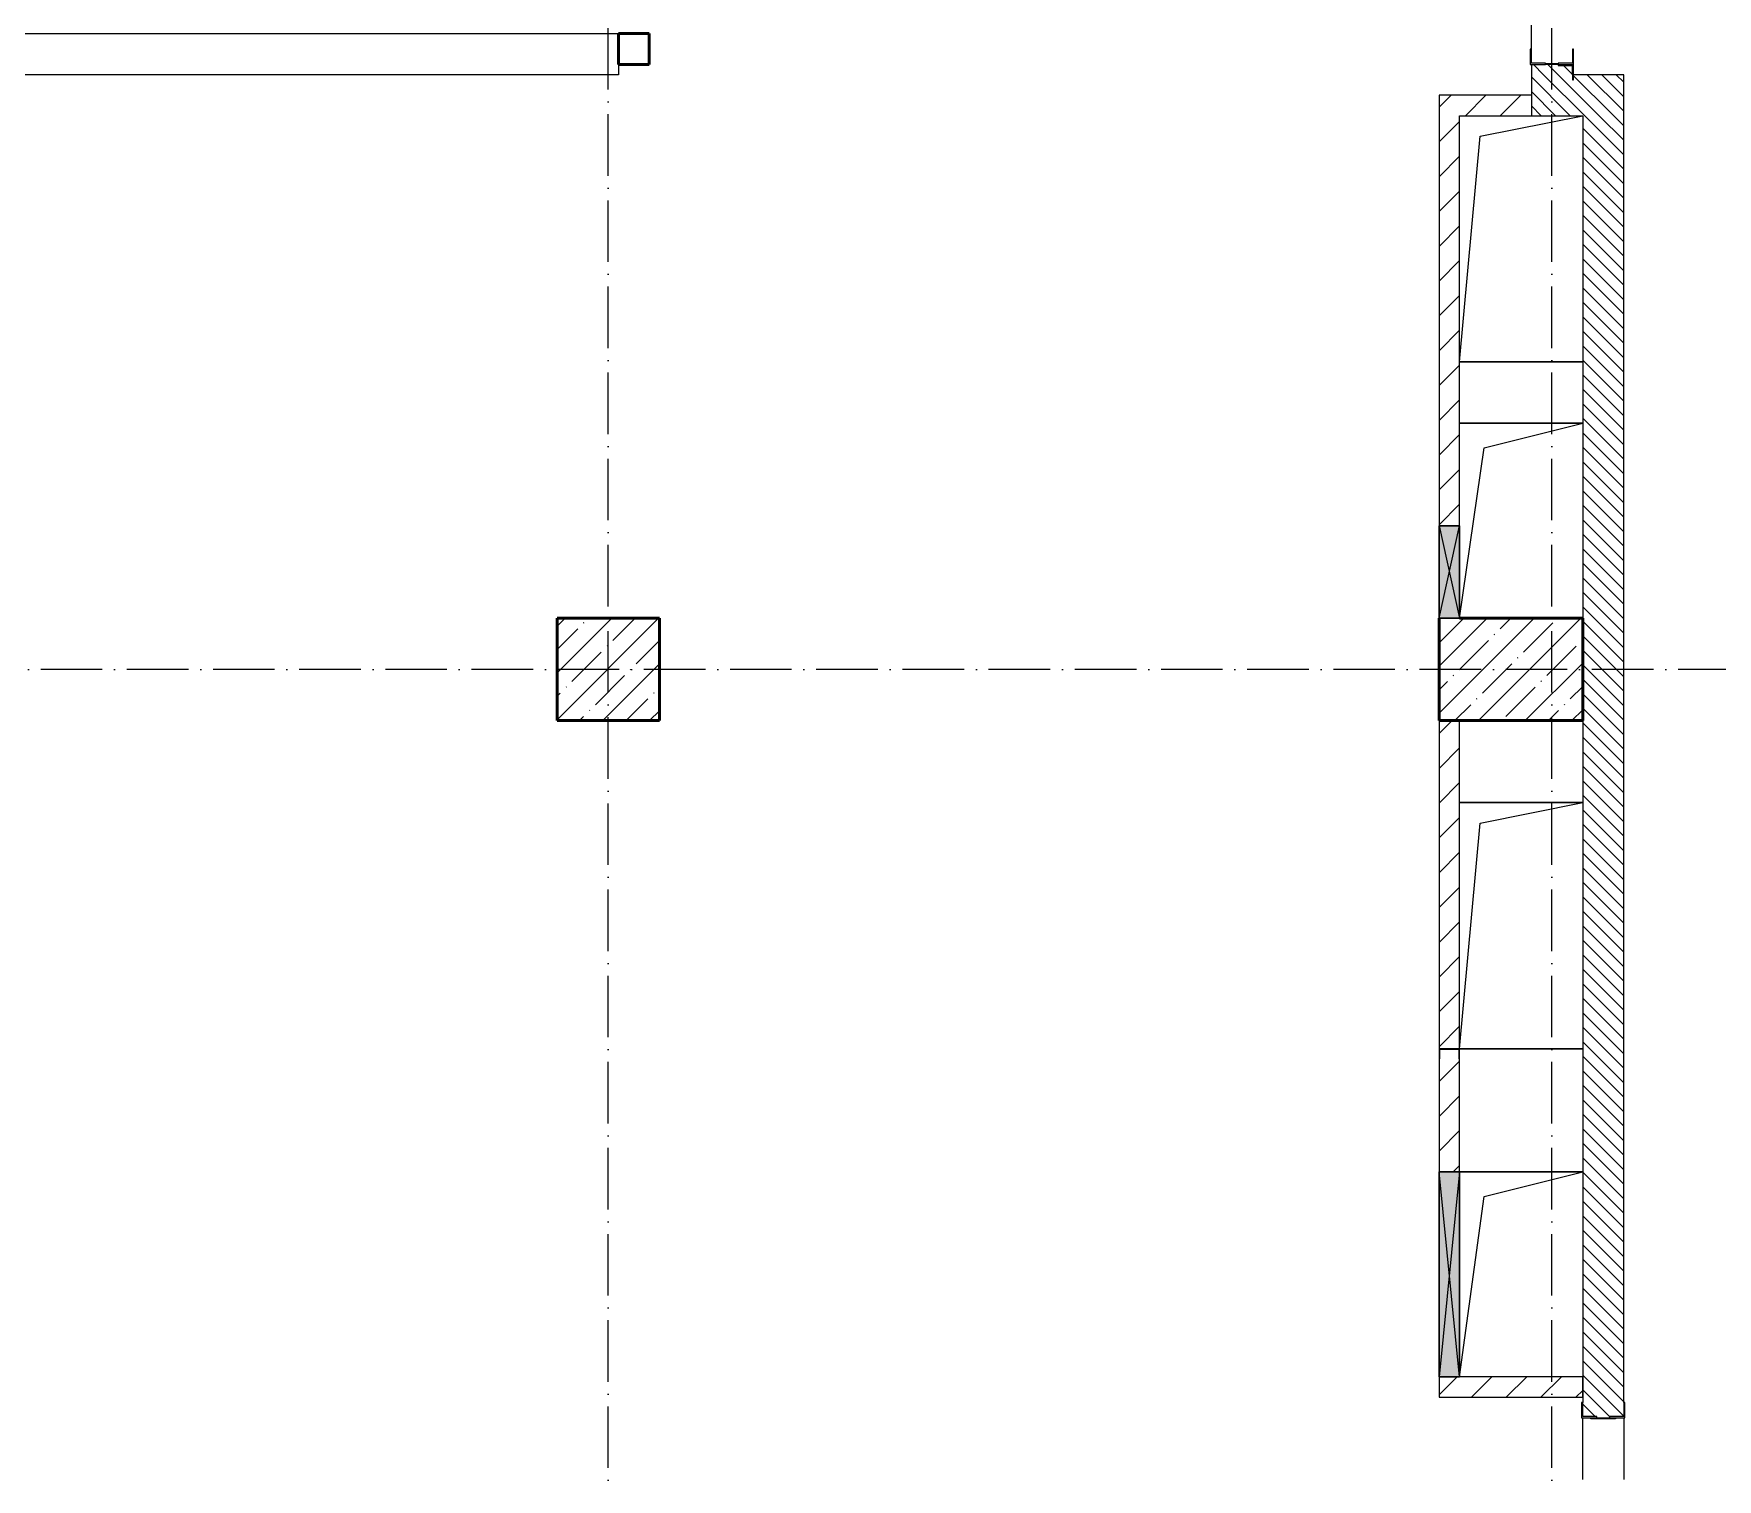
# Model space of a CAD drawing. Header units: millimetres. Extents: x -213536 to 1564669, y -45299 to 942238.
# Drawn here: x 149478 to 157685, y 493547 to 500597 of the extents above; entities that cross this region are included whole.
import ezdxf

# ---------------------------------------------------------------- set-up
doc = ezdxf.new("R2010")
doc.units = ezdxf.units.MM
doc.linetypes.add('50_200_ШТРИХ_1Т_ш5_п1_п1_', pattern=[700, 500, -100, 0, -100])
for name, color, linetype, lineweight in [('A-DETL-GENF-OTLN', 7, 'Continuous', 9), ('A-FLOR-____-OTLN', 7, 'Continuous', 9), ('A-GENM-____-MCUT', 7, 'Continuous', 25), ('A-GENM-____-OTLN', 7, 'Continuous', 9), ('A-GENM-____-OTLN-1', 7, 'Continuous', 25), ('A-GLAZ-____-OTLN', 7, 'Continuous', 9), ('A-WALL-____-MCUT-3', 7, 'Continuous', 9), ('A-WALL-____-PATT-1', 7, 'Continuous', 9), ('A-WALL-FNSH-MCUT-1', 7, 'Continuous', 9), ('I-WALL-____-OTLN', 7, 'Continuous', 9), ('S-COLS-____-MCUT', 7, 'Continuous', 50), ('S-COLS-____-OTLN', 7, 'Continuous', 9), ('S-GRID-____-OTLN-1', 7, '50_200_ШТРИХ_1Т_ш5_п1_п1_', 9)]:
    doc.layers.add(name, color=color, linetype=linetype, lineweight=lineweight)
pattern_1 = [(135, (142429.057, 459015.94), (-35.35534, -35.35534), [])]
pattern_2 = [(45, (142429.06, 459015.94), (-84.8528, 84.8528), [])]

# ---------------------------------------------------------------- blocks, each defined once
blk = doc.blocks.new('BSC_Колонна _Прямоугольная - 500х500-V79-АР1_План отверстий 3 этажа в осях 1-64_А-ГГ')
at = {"layer": 'S-COLS-____-OTLN'}
h = blk.add_hatch(dxfattribs=at)
h.set_pattern_fill('FP_116', color=256, style=0, pattern_type=2)
h.set_pattern_definition([(45, (-9850, -38481.04), (-114.04925, 114.04925), []), (45, (-9735.95, -38481.04), (-114.04925, 114.04925), [201.613, -40.323, 3.353, -36.97])])
h.paths.add_polyline_path([(-250, -250), (250, -250), (250, 250), (-250, 250)], flags=0)
at = {"layer": 'S-COLS-____-MCUT'}
for p, q in [((250, 250), (-250, 250)), ((-250, 250), (-250, -250)), ((250, -250), (250, 250)), ((-250, -250), (250, -250))]:
    blk.add_line(p, q, dxfattribs=at)
blk = doc.blocks.new('BSC_Колонна _Прямоугольная - 500х700-V128-АР1_План отверстий 3 этажа в осях 1-64_А-ГГ')
at = {"layer": 'S-COLS-____-OTLN'}
h = blk.add_hatch(dxfattribs=at)
h.set_pattern_fill('FP_151', color=256, style=0, pattern_type=2)
h.set_pattern_definition([(315, (-38481.04, 14250), (114.04925, 114.04925), []), (315, (-38481.04, 14135.95), (114.04925, 114.04925), [201.613, -40.323, 3.353, -36.97])])
h.paths.add_polyline_path([(-250, -350), (250, -350), (250, 350), (-250, 350), (-250, 124)], flags=0)
at = {"layer": 'S-COLS-____-MCUT'}
for p, q in [((250, 350), (-250, 350)), ((-250, 350), (-250, -350)), ((250, -350), (250, 250)), ((-250, -350), (250, -350))]:
    blk.add_line(p, q, dxfattribs=at)
blk = doc.blocks.new('154_Стойка_СКБ_Уголок - СМ-2480_200-28447058-АР1_План отверстий 3 этажа в осях 1-64_А-ГГ')
at = {"layer": 'A-GENM-____-MCUT'}
for p, q in [((125, 156), (125, 81)), ((200, 156), (125, 156)), ((131, 81), (131, 150)), ((131, 150), (200, 150)), ((200, 150), (200, 156)), ((125, 81), (131, 81)), ((131, 19), (125, 19)), ((125, 19), (125, -56)), ((131, -50), (131, 19)), ((125, -56), (200, -56)), ((200, -50), (131, -50)), ((200, -56), (200, -50))]:
    blk.add_line(p, q, dxfattribs=at)
blk = doc.blocks.new('Стойка_Влож_Полоса боковая - Полоса-28346330-АР1_План отверстий 3 этажа в осях 1-64_А-ГГ')
at = {"layer": 'A-GENM-____-OTLN'}
for p, q in [((-5, -31), (-5, 31)), ((0, 31), (0, -31))]:
    blk.add_line(p, q, dxfattribs=at)
blk = doc.blocks.new('Стойка_Влож_Уголок - Уголок-28346305-АР1_План отверстий 3 этажа в осях 1-64_А-ГГ')
at = {"layer": 'A-GENM-____-MCUT'}
for p, q in [((75, 75), (0, 75)), ((0, 0), (6, 0)), ((6, 69), (75, 69)), ((6, 0), (6, 69)), ((75, 69), (75, 75))]:
    blk.add_line(p, q, dxfattribs=at)
blk = doc.blocks.new('154_Стойка_СКБ_Уголок - СМ-2480_200-28346303-АР1_План отверстий 3 этажа в осях 1-64_А-ГГ')
at = {"layer": 'A-GENM-____-MCUT'}
for p, q in [((125, 156), (125, 81)), ((200, 156), (125, 156)), ((131, 81), (131, 150)), ((131, 150), (200, 150)), ((200, 150), (200, 156)), ((125, 81), (131, 81)), ((131, 19), (125, 19)), ((125, 19), (125, -56)), ((131, -50), (131, 19)), ((125, -56), (200, -56)), ((200, -50), (131, -50)), ((200, -56), (200, -50))]:
    blk.add_line(p, q, dxfattribs=at)
blk = doc.blocks.new('Стойка_Влож_Полоса боковая - Полоса-28213942-АР1_План отверстий 3 этажа в осях 1-64_А-ГГ')
at = {"layer": 'A-GENM-____-OTLN'}
for p, q in [((-5, 60), (0, 60)), ((-5, -60), (-5, 60)), ((0, 31), (0, -31)), ((0, -60), (-5, -60))]:
    blk.add_line(p, q, dxfattribs=at)
blk = doc.blocks.new('154_Фахверк_СКБ_Швеллер - Тип_100_3960-28318856-АР1_План отверстий 3 этажа в осях 1-64_А-ГГ')
at = {"layer": 'A-GENM-____-MCUT'}
for p, q in [((175, 50), (125, 50)), ((125, 50), (125, -50)), ((128, 47), (175, 47)), ((128, -47), (128, 47)), ((175, 47), (175, 50)), ((125, -50), (175, -50)), ((175, -47), (128, -47)), ((175, -50), (175, -47))]:
    blk.add_line(p, q, dxfattribs=at)
blk = doc.blocks.new('AR_Отверстие прямоугольное _в плите_ - AR_Отверстие прямоугольное _в плите_-30552822-АР1_План отверстий 3 этажа в осях 1-64_А-ГГ')
at = {"layer": 'A-GENM-____-OTLN'}
for p, q in [((300, 475), (-300, 475)), ((-180, 355), (300, 475)), ((-300, -475), (-180, 355))]:
    blk.add_line(p, q, dxfattribs=at)
blk = doc.blocks.new('AR_Отверстие прямоугольное _в плите_ - AR_Отверстие прямоугольное _в плите_-30552702-АР1_План отверстий 3 этажа в осях 1-64_А-ГГ')
at = {"layer": 'A-GENM-____-OTLN'}
for p, q in [((300, 500), (-300, 500)), ((-180, 380), (300, 500)), ((-300, -500), (-180, 380))]:
    blk.add_line(p, q, dxfattribs=at)
blk = doc.blocks.new('AR_Отверстие прямоугольное _в плите_ - AR_Отверстие прямоугольное _в плите_-30552720-АР1_План отверстий 3 этажа в осях 1-64_А-ГГ')
at = {"layer": 'A-GENM-____-OTLN'}
for p, q in [((300, 600), (-300, 600)), ((-200, 500), (300, 600)), ((-300, -600), (-200, 500)), ((-300, -600), (300, -600))]:
    blk.add_line(p, q, dxfattribs=at)
blk = doc.blocks.new('AR_Отверстие прямоугольное _в плите_ - AR_Отверстие прямоугольное _в плите_-V207-АР1_План отверстий 3 этажа в осях 1-64_А-ГГ')
at = {"layer": 'A-GENM-____-OTLN'}
for p, q in [((-200, 500), (300, 600)), ((-300, -600), (-200, 500)), ((-300, -600), (300, -600))]:
    blk.add_line(p, q, dxfattribs=at)
blk = doc.blocks.new('BSC_Колонна _Прямоугольная1 - 150х150 _металл_-35311905-АР1_План отверстий 3 этажа в осях 1-64_А-ГГ')
at = {"layer": 'S-COLS-____-MCUT'}
for p, q in [((75, 75), (-75, 75)), ((-75, 75), (-75, -75)), ((75, -75), (75, 75)), ((-75, -75), (75, -75))]:
    blk.add_line(p, q, dxfattribs=at)
blk = doc.blocks.new('AR_Отверстие прямоугольное _в стене__БезПР - AR_Отверстие прямоугольное _в стене__БезПР-36427692-АР1_План отверстий 3 этажа в осях 1-64_А-ГГ')
at = {"layer": 'A-GLAZ-____-OTLN'}
blk.add_hatch(color=256, dxfattribs=at).paths.add_polyline_path([(-225, 50), (-225, -50), (225, -50), (225, 50)], flags=0)
at = {"layer": 'A-DETL-GENF-OTLN'}
for p, q in [((-225, -50), (-225, 50)), ((-225, 50), (225, 50)), ((225, 50), (-225, -50)), ((-225, 50), (225, -50)), ((225, 50), (-225, 50)), ((-225, 50), (-225, -50)), ((225, 50), (225, -50)), ((225, -50), (225, 50)), ((225, -50), (-225, -50)), ((-225, -50), (225, -50))]:
    blk.add_line(p, q, dxfattribs=at)
at = {"layer": 'A-GLAZ-____-OTLN'}
blk.add_line((225, 50), (-225, 50), dxfattribs=at)
blk = doc.blocks.new('AR_Отверстие прямоугольное _в стене__БезПР - AR_Отверстие прямоугольное _в стене__БезПР-36427925-АР1_План отверстий 3 этажа в осях 1-64_А-ГГ')
at = {"layer": 'A-GLAZ-____-OTLN'}
blk.add_hatch(color=256, dxfattribs=at).paths.add_polyline_path([(500, 50), (-500, 50), (-500, -50), (500, -50)], flags=0)
at = {"layer": 'A-DETL-GENF-OTLN'}
for p, q in [((-500, -50), (-500, 50)), ((-500, 50), (500, 50)), ((500, 50), (-500, -50)), ((-500, 50), (500, -50)), ((500, 50), (-500, 50)), ((-500, 50), (-500, -50)), ((500, 50), (500, -50)), ((500, -50), (500, 50)), ((500, -50), (-500, -50)), ((-500, -50), (500, -50))]:
    blk.add_line(p, q, dxfattribs=at)
at = {"layer": 'A-GLAZ-____-OTLN'}
blk.add_line((500, 50), (-500, 50), dxfattribs=at)

msp = doc.modelspace()

# ---------------------------------------------------------------- hatches: boundary and pattern name
at = {"layer": 'A-WALL-____-PATT-1'}
h = msp.add_hatch(dxfattribs=at)
h.set_pattern_fill('FP_6', color=256, style=0, pattern_type=2)
h.set_pattern_definition(pattern_1)
h.paths.add_polyline_path([(156819.1, 500397), (156979.1, 500397), (156979.1, 500447), (156779.1, 500447), (156779.1, 500397)], flags=0)
h.paths.add_polyline_path([(156910.1, 501347), (156910.1, 501353), (156979.1, 501353), (156979.1, 501491), (156910.1, 501491), (156910.1, 501497), (156848.1, 501497), (156848.1, 501491), (156779.1, 501491), (156779.9, 501353), (156848.1, 501353), (156848.1, 501347)], flags=0)
h.paths.add_polyline_path([(156979.1, 501997), (156979.1, 502447), (156779.1, 502447), (156779.1, 501997), (156865.7, 501997)], flags=0)
h = msp.add_hatch(dxfattribs=at)
h.set_pattern_fill('FP_6', color=256, style=0, pattern_type=2)
h.set_pattern_definition(pattern_1)
h.paths.add_polyline_path([(157029.1, 500197), (157229.1, 500197), (157229.1, 500397), (156779.1, 500397), (156779.1, 500197)], flags=0)
h = msp.add_hatch(dxfattribs=at)
h.set_pattern_fill('FP_4', color=256, style=0, pattern_type=2)
h.set_pattern_definition(pattern_2)
h.paths.add_polyline_path([(156429.1, 498197), (156429.1, 500297), (156329.1, 500297), (156329.1, 498197), (156347.4, 498197)], flags=0)
h = msp.add_hatch(dxfattribs=at)
h.set_pattern_fill('FP_4', color=256, style=0, pattern_type=2)
h.set_pattern_definition(pattern_2)
h.paths.add_polyline_path([(156429.1, 500197), (156779.1, 500197), (156779.1, 500297), (156429.1, 500297)], flags=0)
h = msp.add_hatch(dxfattribs=at)
h.set_pattern_fill('FP_6', color=256, style=0, pattern_type=2)
h.set_pattern_definition(pattern_1)
h.paths.add_polyline_path([(157029.1, 491747), (157229.1, 491747), (157229.1, 492141), (157160.1, 492141), (157160.1, 492147), (157098.1, 492147), (157098.1, 492141), (157029.1, 492141), (157029.1, 492072)], flags=0)
h.paths.add_polyline_path([(157160.1, 493847), (157160.1, 493853), (157229.1, 493853), (157229.1, 500197), (157029.1, 500197), (157029.2, 493853), (157098.1, 493853), (157098.1, 493847)], flags=0)
h = msp.add_hatch(dxfattribs=at)
h.set_pattern_fill('FP_4', color=256, style=0, pattern_type=2)
h.set_pattern_definition(pattern_2)
h.paths.add_polyline_path([(156429.1, 493947), (156429.1, 494047), (156329.1, 494047), (156329.1, 493947)], flags=0)
h.paths.add_polyline_path([(156426.1, 495047), (156429.1, 495047), (156429.1, 495597), (156426.1, 495597), (156426.1, 495644), (156332.1, 495644), (156332.1, 495597), (156329.1, 495597), (156329.1, 495047), (156397.8, 495047)], flags=0)
h.paths.add_polyline_path([(156332.1, 495647), (156429.1, 495647), (156429.1, 497247), (156329.1, 497247), (156329.1, 495647)], flags=0)
h = msp.add_hatch(dxfattribs=at)
h.set_pattern_fill('FP_4', color=256, style=0, pattern_type=2)
h.set_pattern_definition(pattern_2)
h.paths.add_polyline_path([(157029.1, 493947), (157029.1, 494047), (156429.1, 494047), (156429.1, 493947), (156555.1, 493947)], flags=0)

# ---------------------------------------------------------------- linework, layer by layer
at = {"layer": 'A-FLOR-____-OTLN'}
for p, q in [((157029.1, 498997), (156429.1, 498997)), ((156429.1, 498697), (157029.1, 498697)), ((156429.1, 496847), (157029.1, 496847)), ((157029.1, 495647), (156429.1, 495647)), ((156429.1, 495047), (157029.1, 495047))]:
    msp.add_line(p, q, dxfattribs=at)
at = {"layer": 'A-WALL-____-MCUT-3'}
for p, q in [((156779.1, 500447), (156779.1, 500197)), ((156979.1, 500397), (156979.1, 500447)), ((157229.1, 500397), (156979.1, 500397)), ((157229.1, 493922), (157229.1, 500397)), ((156779.1, 500197), (157029.1, 500197)), ((157029.1, 500197), (157029.1, 497747)), ((157029.1, 497247), (157029.1, 493922))]:
    msp.add_line(p, q, dxfattribs=at)
at = {"layer": 'A-WALL-FNSH-MCUT-1'}
for p, q in [((156329.1, 500297), (156329.1, 498197)), ((156779.1, 500297), (156329.1, 500297)), ((156429.1, 498197), (156429.1, 500197)), ((156429.1, 500197), (156779.1, 500197)), ((156329.1, 497247), (156329.1, 495647)), ((156429.1, 495647), (156429.1, 497247)), ((156329.1, 495597), (156329.1, 495047)), ((156429.1, 495047), (156429.1, 495597)), ((156329.1, 494047), (156329.1, 493947)), ((157029.1, 494047), (156429.1, 494047)), ((157029.1, 493947), (157029.1, 494047)), ((156329.1, 493947), (157029.1, 493947))]:
    msp.add_line(p, q, dxfattribs=at)
at = {"layer": 'I-WALL-____-OTLN'}
for p, q in [((156779.1, 500522), (156779.1, 501347)), ((148029.1, 500597), (152329.1, 500597)), ((152329.1, 500447), (152329.1, 500397)), ((152329.1, 500397), (148029.1, 500397)), ((157029.1, 493547), (157029.1, 493847)), ((157229.1, 493847), (157229.1, 493547))]:
    msp.add_line(p, q, dxfattribs=at)
at = {"layer": 'S-GRID-____-OTLN-1', "color": 251, "ltscale": 0.6, "true_color": 0x636466}
for p, q in [((152279.1, 454533.3), (152279.1, 508896.9)), ((156879.1, 454533.3), (156879.1, 508896.9)), ((169136.8, 497497), (137760.3, 497497))]:
    msp.add_line(p, q, dxfattribs=at)

# ---------------------------------------------------------------- block references
at = {"layer": 'A-GENM-____-OTLN'}
for name, p, rotation in [('Стойка_Влож_Полоса боковая - Полоса-28346330-АР1_План отверстий 3 этажа в осях 1-64_А-ГГ', (156879.1, 500447), 270.0000000000007), ('Стойка_Влож_Уголок - Уголок-28346305-АР1_План отверстий 3 этажа в осях 1-64_А-ГГ', (156910.1, 500447), 270.0000000000007), ('Стойка_Влож_Полоса боковая - Полоса-28213942-АР1_План отверстий 3 этажа в осях 1-64_А-ГГ', (157129.1, 493847), 90.00000000000072)]:
    msp.add_blockref(name, p, dxfattribs=dict(at, rotation=rotation))
for name, p in [('AR_Отверстие прямоугольное _в плите_ - AR_Отверстие прямоугольное _в плите_-V207-АР1_План отверстий 3 этажа в осях 1-64_А-ГГ', (156729.1, 499597)), ('AR_Отверстие прямоугольное _в плите_ - AR_Отверстие прямоугольное _в плите_-30552822-АР1_План отверстий 3 этажа в осях 1-64_А-ГГ', (156729.1, 498222)), ('AR_Отверстие прямоугольное _в плите_ - AR_Отверстие прямоугольное _в плите_-30552720-АР1_План отверстий 3 этажа в осях 1-64_А-ГГ', (156729.1, 496247)), ('AR_Отверстие прямоугольное _в плите_ - AR_Отверстие прямоугольное _в плите_-30552702-АР1_План отверстий 3 этажа в осях 1-64_А-ГГ', (156729.1, 494547))]:
    msp.add_blockref(name, p, dxfattribs=at)
at = {"layer": 'A-GENM-____-OTLN-1'}
for name, p, rotation in [('154_Стойка_СКБ_Уголок - СМ-2480_200-28447058-АР1_План отверстий 3 этажа в осях 1-64_А-ГГ', (156929.1, 500322), 90.00000000000071), ('154_Фахверк_СКБ_Швеллер - Тип_100_3960-28318856-АР1_План отверстий 3 этажа в осях 1-64_А-ГГ', (156379.1, 495772), 269.9999999999999), ('154_Стойка_СКБ_Уголок - СМ-2480_200-28346303-АР1_План отверстий 3 этажа в осях 1-64_А-ГГ', (157179.1, 493722), 90.00000000000071)]:
    msp.add_blockref(name, p, dxfattribs=dict(at, rotation=rotation))
at = {"layer": 'A-GLAZ-____-OTLN'}
for name, p, rotation in [('AR_Отверстие прямоугольное _в стене__БезПР - AR_Отверстие прямоугольное _в стене__БезПР-36427692-АР1_План отверстий 3 этажа в осях 1-64_А-ГГ', (156379.1, 497972), 90.0000000000001), ('AR_Отверстие прямоугольное _в стене__БезПР - AR_Отверстие прямоугольное _в стене__БезПР-36427925-АР1_План отверстий 3 этажа в осях 1-64_А-ГГ', (156379.1, 494547), 269.9999999999999)]:
    msp.add_blockref(name, p, dxfattribs=dict(at, rotation=rotation))
at = {"layer": 'S-COLS-____-OTLN'}
for name, p, rotation in [('BSC_Колонна _Прямоугольная1 - 150х150 _металл_-35311905-АР1_План отверстий 3 этажа в осях 1-64_А-ГГ', (152404.1, 500522), 270.0000000000001), ('BSC_Колонна _Прямоугольная - 500х700-V128-АР1_План отверстий 3 этажа в осях 1-64_А-ГГ', (156679.1, 497497), 89.9999999999999)]:
    msp.add_blockref(name, p, dxfattribs=dict(at, rotation=rotation))
msp.add_blockref('BSC_Колонна _Прямоугольная - 500х500-V79-АР1_План отверстий 3 этажа в осях 1-64_А-ГГ', (152279.1, 497497), dxfattribs=at)

doc.saveas('drawing.dxf')
